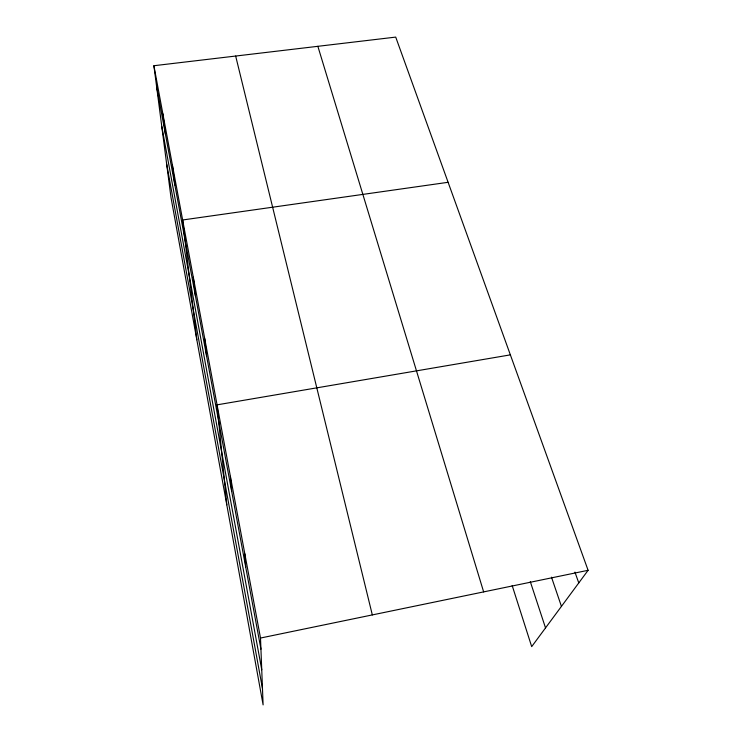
<?xml version="1.0" encoding="UTF-8"?>
<svg xmlns="http://www.w3.org/2000/svg" width="742" height="742" viewBox="0 0 742 742"><rect width="100%" height="100%" fill="white"/><g stroke="black" fill="none" stroke-linecap="round" stroke-linejoin="round"><path stroke-width="1.11" d="M153.9 65.723L260.507 638.037L263.113 704.9L170.994 197.474L153.9 65.723L395.718 37.1L588.1 570.301L531.689 646.634L512.175 585.54M260.507 638.037L588.1 570.301M510.375 354.862L217.072 404.844L226.792 504.81M448.112 182.3L182.634 219.984L196.825 339.771M574.939 572.101L578.769 582.924M551.482 577.165L561.434 606.381M530.307 581.672L545.528 627.908M317.864 46.319L483.645 591.893M235.668 56.049L372.326 614.914M156.618 86.703L260.943 649.176M161.784 126.511L261.75 669.794M166.653 164.038L262.483 688.613M162.841 113.73L165.438 134.265M172.394 165.03L174.852 185.018M193.291 277.193L195.387 295.706M204.736 338.649L206.601 356.188M230.391 476.336L231.652 491.278M244.823 553.81L245.704 567.027"/></g></svg>
